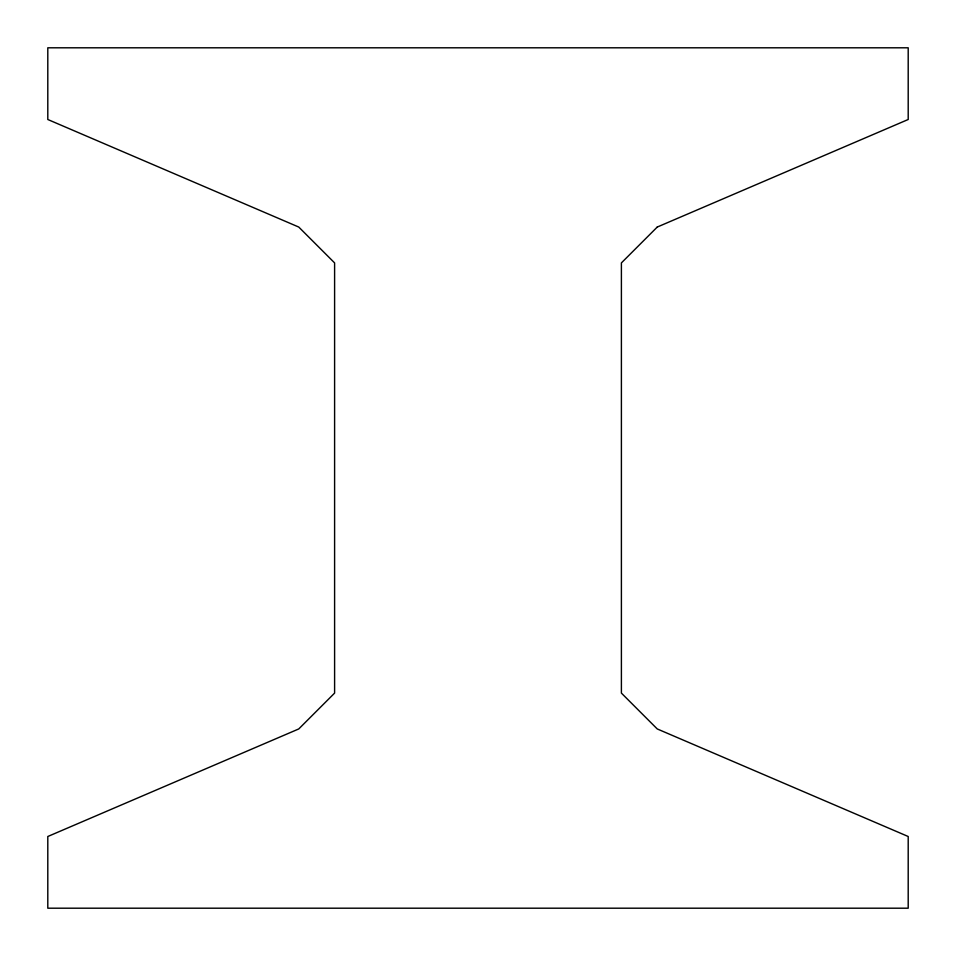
<?xml version="1.0" encoding="UTF-8"?>
<svg xmlns="http://www.w3.org/2000/svg" width="956" height="956" viewBox="0 0 956 956"><rect width="100%" height="100%" fill="white"/><g stroke="black" fill="none" stroke-linecap="round" stroke-linejoin="round"><path stroke-width="1.43" d="M657.25 227.05L621.4 262.9L621.4 693.1L657.25 728.95L908.2 836.5L908.2 908.2L47.8 908.2L47.8 836.5L298.75 728.95L334.6 693.1L334.6 262.9L298.75 227.05L47.8 119.5L47.8 47.8L908.2 47.8L908.2 119.5L657.25 227.05"/></g></svg>
